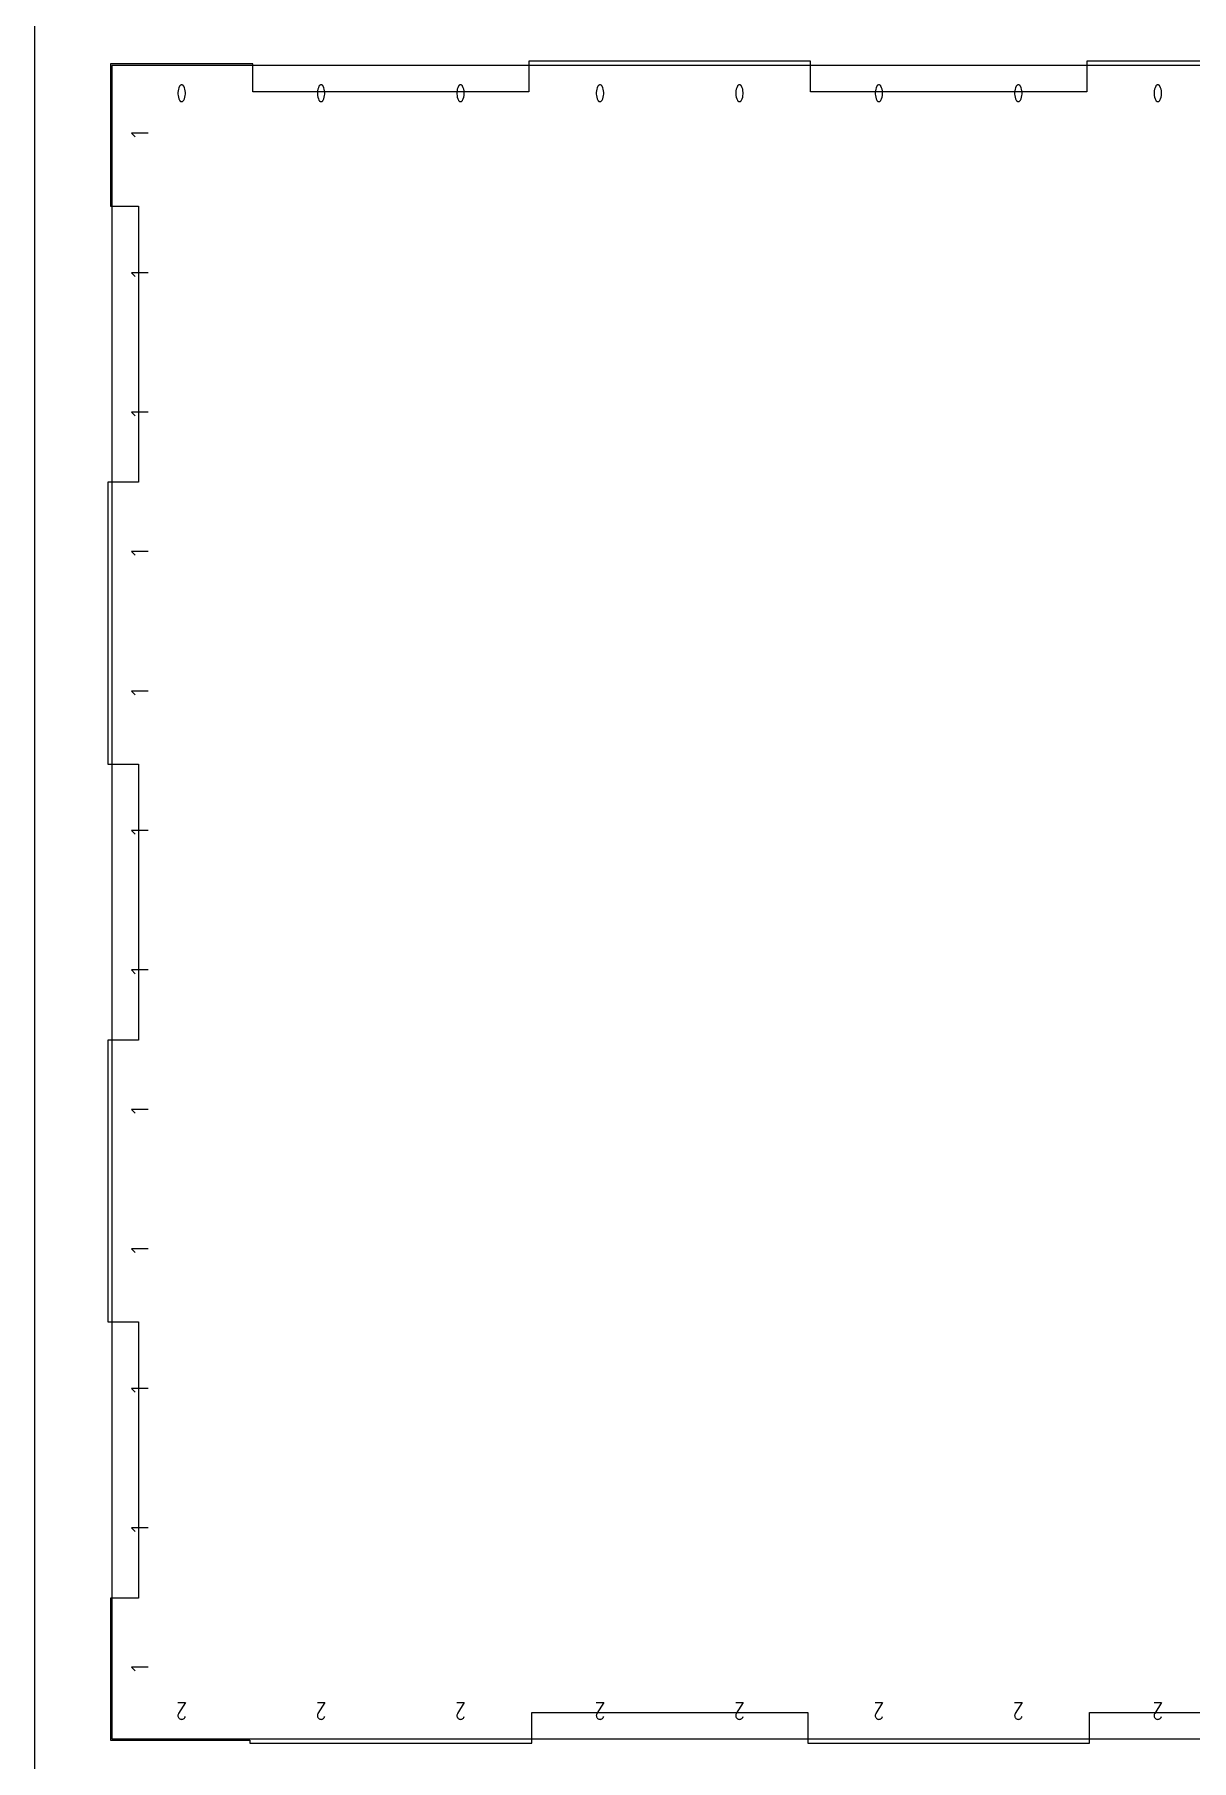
# Model space of a CAD drawing. Extents: x 0 to 24, y 0 to 16.
# Drawn here: x 0 to 4.15, y 6.45 to 12.64 of the extents above; entities that cross this region are included whole.
import ezdxf

# ---------------------------------------------------------------- set-up
doc = ezdxf.new("R2010")
doc.units = 0

msp = doc.modelspace()

# ---------------------------------------------------------------- linework, layer by layer
at = {"layer": 'annotation', "color": 1}
for p, q in [((9.2775, 12.527158), (0.2775, 12.527158)), ((0.2775, 12.527158), (0.2775, 6.527158)), ((0.515957, 12.441433), (0.514807, 12.435755)), ((0.517682, 12.446998), (0.515957, 12.441433)), ((0.519982, 12.452407), (0.517682, 12.446998)), ((0.520757, 12.453695), (0.519982, 12.452407)), ((0.519982, 12.452407), (0.519982, 12.452407)), ((0.521722, 12.454793), (0.520757, 12.453695)), ((0.522846, 12.455689), (0.521722, 12.454793)), ((0.524097, 12.456374), (0.522846, 12.455689)), ((0.525443, 12.456837), (0.524097, 12.456374)), ((0.526851, 12.457067), (0.525443, 12.456837)), ((0.528291, 12.457053), (0.526851, 12.457067)), ((0.529729, 12.456785), (0.528291, 12.457053)), ((0.531135, 12.456253), (0.529729, 12.456785)), ((0.531673, 12.45597), (0.531135, 12.456253)), ((0.531135, 12.456253), (0.531135, 12.456253)), ((0.532189, 12.455645), (0.531673, 12.45597)), ((0.532681, 12.455281), (0.532189, 12.455645)), ((0.533147, 12.45488), (0.532681, 12.455281)), ((0.533583, 12.454444), (0.533147, 12.45488)), ((0.533987, 12.453977), (0.533583, 12.454444)), ((0.534357, 12.453481), (0.533987, 12.453977)), ((0.53469, 12.452958), (0.534357, 12.453481)), ((0.534984, 12.452411), (0.53469, 12.452958)), ((0.537295, 12.446991), (0.534984, 12.452411)), ((0.534984, 12.452411), (0.534984, 12.452411)), ((0.539029, 12.441417), (0.537295, 12.446991)), ((0.540184, 12.435734), (0.539029, 12.441417)), ((1.015957, 12.441433), (1.014807, 12.435755)), ((1.017682, 12.446998), (1.015957, 12.441433)), ((1.019982, 12.452407), (1.017682, 12.446998)), ((1.020757, 12.453695), (1.019982, 12.452407)), ((1.019982, 12.452407), (1.019982, 12.452407)), ((1.021722, 12.454793), (1.020757, 12.453695)), ((1.022846, 12.455689), (1.021722, 12.454793)), ((1.024097, 12.456374), (1.022846, 12.455689)), ((1.025443, 12.456837), (1.024097, 12.456374)), ((1.026851, 12.457067), (1.025443, 12.456837)), ((1.028291, 12.457053), (1.026851, 12.457067)), ((1.029729, 12.456785), (1.028291, 12.457053)), ((1.031135, 12.456253), (1.029729, 12.456785)), ((1.031673, 12.45597), (1.031135, 12.456253)), ((1.031135, 12.456253), (1.031135, 12.456253)), ((1.032189, 12.455645), (1.031673, 12.45597)), ((1.032681, 12.455281), (1.032189, 12.455645)), ((1.033147, 12.45488), (1.032681, 12.455281)), ((1.033583, 12.454444), (1.033147, 12.45488)), ((1.033987, 12.453977), (1.033583, 12.454444)), ((1.034357, 12.453481), (1.033987, 12.453977)), ((1.03469, 12.452958), (1.034357, 12.453481)), ((1.034984, 12.452411), (1.03469, 12.452958)), ((1.037295, 12.446991), (1.034984, 12.452411)), ((1.034984, 12.452411), (1.034984, 12.452411)), ((1.039029, 12.441417), (1.037295, 12.446991)), ((1.040184, 12.435734), (1.039029, 12.441417)), ((1.515957, 12.441433), (1.514807, 12.435755)), ((1.517682, 12.446998), (1.515957, 12.441433)), ((1.519982, 12.452407), (1.517682, 12.446998)), ((1.520757, 12.453695), (1.519982, 12.452407)), ((1.519982, 12.452407), (1.519982, 12.452407)), ((1.521722, 12.454793), (1.520757, 12.453695)), ((1.522846, 12.455689), (1.521722, 12.454793)), ((1.524097, 12.456374), (1.522846, 12.455689)), ((1.525443, 12.456837), (1.524097, 12.456374)), ((1.526851, 12.457067), (1.525443, 12.456837)), ((1.528291, 12.457053), (1.526851, 12.457067)), ((1.529729, 12.456785), (1.528291, 12.457053)), ((1.531135, 12.456253), (1.529729, 12.456785)), ((1.531673, 12.45597), (1.531135, 12.456253)), ((1.531135, 12.456253), (1.531135, 12.456253)), ((1.532189, 12.455645), (1.531673, 12.45597)), ((1.532681, 12.455281), (1.532189, 12.455645)), ((1.533147, 12.45488), (1.532681, 12.455281)), ((1.533583, 12.454444), (1.533147, 12.45488)), ((1.533987, 12.453977), (1.533583, 12.454444)), ((1.534357, 12.453481), (1.533987, 12.453977)), ((1.53469, 12.452958), (1.534357, 12.453481)), ((1.534984, 12.452411), (1.53469, 12.452958)), ((1.537295, 12.446991), (1.534984, 12.452411)), ((1.534984, 12.452411), (1.534984, 12.452411)), ((1.539029, 12.441417), (1.537295, 12.446991)), ((1.540184, 12.435734), (1.539029, 12.441417)), ((2.015957, 12.441433), (2.014807, 12.435755)), ((2.017682, 12.446998), (2.015957, 12.441433)), ((2.019982, 12.452407), (2.017682, 12.446998)), ((2.020757, 12.453695), (2.019982, 12.452407)), ((2.019982, 12.452407), (2.019982, 12.452407)), ((2.021722, 12.454793), (2.020757, 12.453695)), ((2.022846, 12.455689), (2.021722, 12.454793)), ((2.024097, 12.456374), (2.022846, 12.455689)), ((2.025443, 12.456837), (2.024097, 12.456374)), ((2.026851, 12.457067), (2.025443, 12.456837)), ((2.028291, 12.457053), (2.026851, 12.457067)), ((2.029729, 12.456785), (2.028291, 12.457053)), ((2.031135, 12.456253), (2.029729, 12.456785)), ((2.031673, 12.45597), (2.031135, 12.456253)), ((2.031135, 12.456253), (2.031135, 12.456253)), ((2.032189, 12.455645), (2.031673, 12.45597)), ((2.032681, 12.455281), (2.032189, 12.455645)), ((2.033147, 12.45488), (2.032681, 12.455281)), ((2.033583, 12.454444), (2.033147, 12.45488)), ((2.033987, 12.453977), (2.033583, 12.454444)), ((2.034357, 12.453481), (2.033987, 12.453977)), ((2.03469, 12.452958), (2.034357, 12.453481)), ((2.034984, 12.452411), (2.03469, 12.452958)), ((2.037295, 12.446991), (2.034984, 12.452411)), ((2.034984, 12.452411), (2.034984, 12.452411)), ((2.039029, 12.441417), (2.037295, 12.446991)), ((2.040184, 12.435734), (2.039029, 12.441417)), ((2.515957, 12.441433), (2.514807, 12.435755)), ((2.517682, 12.446998), (2.515957, 12.441433)), ((2.519982, 12.452407), (2.517682, 12.446998)), ((2.520757, 12.453695), (2.519982, 12.452407)), ((2.519982, 12.452407), (2.519982, 12.452407)), ((2.521722, 12.454793), (2.520757, 12.453695)), ((2.522846, 12.455689), (2.521722, 12.454793)), ((2.524097, 12.456374), (2.522846, 12.455689)), ((2.525443, 12.456837), (2.524097, 12.456374)), ((2.526851, 12.457067), (2.525443, 12.456837)), ((2.528291, 12.457053), (2.526851, 12.457067)), ((2.529729, 12.456785), (2.528291, 12.457053)), ((2.531135, 12.456253), (2.529729, 12.456785)), ((2.531673, 12.45597), (2.531135, 12.456253)), ((2.531135, 12.456253), (2.531135, 12.456253)), ((2.532189, 12.455645), (2.531673, 12.45597)), ((2.532681, 12.455281), (2.532189, 12.455645)), ((2.533147, 12.45488), (2.532681, 12.455281)), ((2.533583, 12.454444), (2.533147, 12.45488)), ((2.533987, 12.453977), (2.533583, 12.454444)), ((2.534357, 12.453481), (2.533987, 12.453977)), ((2.53469, 12.452958), (2.534357, 12.453481)), ((2.534984, 12.452411), (2.53469, 12.452958)), ((2.537295, 12.446991), (2.534984, 12.452411)), ((2.534984, 12.452411), (2.534984, 12.452411)), ((2.539029, 12.441417), (2.537295, 12.446991)), ((2.540184, 12.435734), (2.539029, 12.441417)), ((3.015957, 12.441433), (3.014807, 12.435755)), ((3.017682, 12.446998), (3.015957, 12.441433)), ((3.019982, 12.452407), (3.017682, 12.446998)), ((3.020757, 12.453695), (3.019982, 12.452407)), ((3.019982, 12.452407), (3.019982, 12.452407)), ((3.021722, 12.454793), (3.020757, 12.453695)), ((3.022846, 12.455689), (3.021722, 12.454793)), ((3.024097, 12.456374), (3.022846, 12.455689)), ((3.025443, 12.456837), (3.024097, 12.456374)), ((3.026851, 12.457067), (3.025443, 12.456837)), ((3.028291, 12.457053), (3.026851, 12.457067)), ((3.029729, 12.456785), (3.028291, 12.457053)), ((3.031135, 12.456253), (3.029729, 12.456785)), ((3.031673, 12.45597), (3.031135, 12.456253)), ((3.031135, 12.456253), (3.031135, 12.456253)), ((3.032189, 12.455645), (3.031673, 12.45597)), ((3.032681, 12.455281), (3.032189, 12.455645)), ((3.033147, 12.45488), (3.032681, 12.455281)), ((3.033583, 12.454444), (3.033147, 12.45488)), ((3.033987, 12.453977), (3.033583, 12.454444)), ((3.034357, 12.453481), (3.033987, 12.453977)), ((3.03469, 12.452958), (3.034357, 12.453481)), ((3.034984, 12.452411), (3.03469, 12.452958)), ((3.037295, 12.446991), (3.034984, 12.452411)), ((3.034984, 12.452411), (3.034984, 12.452411)), ((3.039029, 12.441417), (3.037295, 12.446991)), ((3.040184, 12.435734), (3.039029, 12.441417)), ((3.515957, 12.441433), (3.514807, 12.435755)), ((3.517682, 12.446998), (3.515957, 12.441433)), ((3.519982, 12.452407), (3.517682, 12.446998)), ((3.520757, 12.453695), (3.519982, 12.452407)), ((3.519982, 12.452407), (3.519982, 12.452407)), ((3.521722, 12.454793), (3.520757, 12.453695)), ((3.522846, 12.455689), (3.521722, 12.454793)), ((3.524097, 12.456374), (3.522846, 12.455689)), ((3.525443, 12.456837), (3.524097, 12.456374)), ((3.526851, 12.457067), (3.525443, 12.456837)), ((3.528291, 12.457053), (3.526851, 12.457067)), ((3.529729, 12.456785), (3.528291, 12.457053)), ((3.531135, 12.456253), (3.529729, 12.456785)), ((3.531673, 12.45597), (3.531135, 12.456253)), ((3.531135, 12.456253), (3.531135, 12.456253)), ((3.532189, 12.455645), (3.531673, 12.45597)), ((3.532681, 12.455281), (3.532189, 12.455645)), ((3.533147, 12.45488), (3.532681, 12.455281)), ((3.533583, 12.454444), (3.533147, 12.45488)), ((3.533987, 12.453977), (3.533583, 12.454444)), ((3.534357, 12.453481), (3.533987, 12.453977)), ((3.53469, 12.452958), (3.534357, 12.453481)), ((3.534984, 12.452411), (3.53469, 12.452958)), ((3.537295, 12.446991), (3.534984, 12.452411)), ((3.534984, 12.452411), (3.534984, 12.452411)), ((3.539029, 12.441417), (3.537295, 12.446991)), ((3.540184, 12.435734), (3.539029, 12.441417)), ((4.015957, 12.441433), (4.014807, 12.435755)), ((4.017682, 12.446998), (4.015957, 12.441433)), ((4.019982, 12.452407), (4.017682, 12.446998)), ((4.020757, 12.453695), (4.019982, 12.452407)), ((4.019982, 12.452407), (4.019982, 12.452407)), ((4.021722, 12.454793), (4.020757, 12.453695)), ((4.022846, 12.455689), (4.021722, 12.454793)), ((4.024097, 12.456374), (4.022846, 12.455689)), ((4.025443, 12.456837), (4.024097, 12.456374)), ((4.026851, 12.457067), (4.025443, 12.456837)), ((4.028291, 12.457053), (4.026851, 12.457067)), ((4.029729, 12.456785), (4.028291, 12.457053)), ((4.031135, 12.456253), (4.029729, 12.456785)), ((4.031673, 12.45597), (4.031135, 12.456253)), ((4.031135, 12.456253), (4.031135, 12.456253)), ((4.032189, 12.455645), (4.031673, 12.45597)), ((4.032681, 12.455281), (4.032189, 12.455645)), ((4.033147, 12.45488), (4.032681, 12.455281)), ((4.033583, 12.454444), (4.033147, 12.45488)), ((4.033987, 12.453977), (4.033583, 12.454444)), ((4.034357, 12.453481), (4.033987, 12.453977)), ((4.03469, 12.452958), (4.034357, 12.453481)), ((4.034984, 12.452411), (4.03469, 12.452958)), ((4.037295, 12.446991), (4.034984, 12.452411)), ((4.034984, 12.452411), (4.034984, 12.452411)), ((4.039029, 12.441417), (4.037295, 12.446991)), ((4.040184, 12.435734), (4.039029, 12.441417)), ((0.514807, 12.435755), (0.514232, 12.430009)), ((0.514232, 12.430009), (0.514232, 12.424239)), ((0.514232, 12.424239), (0.514807, 12.41849)), ((0.514807, 12.41849), (0.515957, 12.412806)), ((0.515957, 12.412806), (0.517682, 12.407231)), ((0.517682, 12.407231), (0.519982, 12.40181)), ((0.519982, 12.40181), (0.519982, 12.40181)), ((0.519982, 12.40181), (0.520275, 12.401264)), ((0.520275, 12.401264), (0.520606, 12.400744)), ((0.520606, 12.400744), (0.520973, 12.400251)), ((0.520973, 12.400251), (0.521376, 12.399786)), ((0.521376, 12.399786), (0.521812, 12.399352)), ((0.521812, 12.399352), (0.52228, 12.39895)), ((0.52228, 12.39895), (0.522779, 12.398581)), ((0.522779, 12.398581), (0.523308, 12.398247)), ((0.523308, 12.398247), (0.523865, 12.397949)), ((0.523865, 12.397949), (0.523865, 12.397949)), ((0.523865, 12.397949), (0.52526, 12.397428)), ((0.52526, 12.397428), (0.52669, 12.397169)), ((0.52669, 12.397169), (0.528124, 12.397162)), ((0.528124, 12.397162), (0.529528, 12.397396)), ((0.529528, 12.397396), (0.530871, 12.39786)), ((0.530871, 12.39786), (0.532121, 12.398545)), ((0.532121, 12.398545), (0.533244, 12.399439)), ((0.533244, 12.399439), (0.53421, 12.400532)), ((0.53421, 12.400532), (0.534984, 12.401814)), ((0.534984, 12.401814), (0.537295, 12.407224)), ((0.534984, 12.401814), (0.534984, 12.401814)), ((0.537295, 12.407224), (0.539029, 12.41279)), ((0.539029, 12.41279), (0.540184, 12.418468)), ((0.540762, 12.429985), (0.540184, 12.435734)), ((0.540184, 12.418468), (0.540762, 12.424215)), ((0.540762, 12.424215), (0.540762, 12.429985)), ((1.014807, 12.435755), (1.014232, 12.430009)), ((1.014232, 12.430009), (1.014232, 12.424239)), ((1.014232, 12.424239), (1.014807, 12.41849)), ((1.014807, 12.41849), (1.015957, 12.412806)), ((1.015957, 12.412806), (1.017682, 12.407231)), ((1.017682, 12.407231), (1.019982, 12.40181)), ((1.019982, 12.40181), (1.019982, 12.40181)), ((1.019982, 12.40181), (1.020275, 12.401264)), ((1.020275, 12.401264), (1.020606, 12.400744)), ((1.020606, 12.400744), (1.020973, 12.400251)), ((1.020973, 12.400251), (1.021376, 12.399786)), ((1.021376, 12.399786), (1.021812, 12.399352)), ((1.021812, 12.399352), (1.02228, 12.39895)), ((1.02228, 12.39895), (1.022779, 12.398581)), ((1.022779, 12.398581), (1.023308, 12.398247)), ((1.023308, 12.398247), (1.023865, 12.397949)), ((1.023865, 12.397949), (1.023865, 12.397949)), ((1.023865, 12.397949), (1.02526, 12.397428)), ((1.02526, 12.397428), (1.02669, 12.397169)), ((1.02669, 12.397169), (1.028124, 12.397162)), ((1.028124, 12.397162), (1.029528, 12.397396)), ((1.029528, 12.397396), (1.030871, 12.39786)), ((1.030871, 12.39786), (1.032121, 12.398545)), ((1.032121, 12.398545), (1.033244, 12.399439)), ((1.033244, 12.399439), (1.03421, 12.400532)), ((1.03421, 12.400532), (1.034984, 12.401814)), ((1.034984, 12.401814), (1.037295, 12.407224)), ((1.034984, 12.401814), (1.034984, 12.401814)), ((1.037295, 12.407224), (1.039029, 12.41279)), ((1.039029, 12.41279), (1.040184, 12.418468)), ((1.040762, 12.429985), (1.040184, 12.435734)), ((1.040184, 12.418468), (1.040762, 12.424215)), ((1.040762, 12.424215), (1.040762, 12.429985)), ((1.514807, 12.435755), (1.514232, 12.430009)), ((1.514232, 12.430009), (1.514232, 12.424239)), ((1.514232, 12.424239), (1.514807, 12.41849)), ((1.514807, 12.41849), (1.515957, 12.412806)), ((1.515957, 12.412806), (1.517682, 12.407231)), ((1.517682, 12.407231), (1.519982, 12.40181)), ((1.519982, 12.40181), (1.519982, 12.40181)), ((1.519982, 12.40181), (1.520275, 12.401264)), ((1.520275, 12.401264), (1.520606, 12.400744)), ((1.520606, 12.400744), (1.520973, 12.400251)), ((1.520973, 12.400251), (1.521376, 12.399786)), ((1.521376, 12.399786), (1.521812, 12.399352)), ((1.521812, 12.399352), (1.52228, 12.39895)), ((1.52228, 12.39895), (1.522779, 12.398581)), ((1.522779, 12.398581), (1.523308, 12.398247)), ((1.523308, 12.398247), (1.523865, 12.397949)), ((1.523865, 12.397949), (1.523865, 12.397949)), ((1.523865, 12.397949), (1.52526, 12.397428)), ((1.52526, 12.397428), (1.52669, 12.397169)), ((1.52669, 12.397169), (1.528124, 12.397162)), ((1.528124, 12.397162), (1.529528, 12.397396)), ((1.529528, 12.397396), (1.530871, 12.39786)), ((1.530871, 12.39786), (1.532121, 12.398545)), ((1.532121, 12.398545), (1.533244, 12.399439)), ((1.533244, 12.399439), (1.53421, 12.400532)), ((1.53421, 12.400532), (1.534984, 12.401814)), ((1.534984, 12.401814), (1.537295, 12.407224)), ((1.534984, 12.401814), (1.534984, 12.401814)), ((1.537295, 12.407224), (1.539029, 12.41279)), ((1.539029, 12.41279), (1.540184, 12.418468)), ((1.540762, 12.429985), (1.540184, 12.435734)), ((1.540184, 12.418468), (1.540762, 12.424215)), ((1.540762, 12.424215), (1.540762, 12.429985)), ((2.014807, 12.435755), (2.014232, 12.430009)), ((2.014232, 12.430009), (2.014232, 12.424239)), ((2.014232, 12.424239), (2.014807, 12.41849)), ((2.014807, 12.41849), (2.015957, 12.412806)), ((2.015957, 12.412806), (2.017682, 12.407231)), ((2.017682, 12.407231), (2.019982, 12.40181)), ((2.019982, 12.40181), (2.019982, 12.40181)), ((2.019982, 12.40181), (2.020275, 12.401264)), ((2.020275, 12.401264), (2.020606, 12.400744)), ((2.020606, 12.400744), (2.020973, 12.400251)), ((2.020973, 12.400251), (2.021376, 12.399786)), ((2.021376, 12.399786), (2.021812, 12.399352)), ((2.021812, 12.399352), (2.02228, 12.39895)), ((2.02228, 12.39895), (2.022779, 12.398581)), ((2.022779, 12.398581), (2.023308, 12.398247)), ((2.023308, 12.398247), (2.023865, 12.397949)), ((2.023865, 12.397949), (2.023865, 12.397949)), ((2.023865, 12.397949), (2.02526, 12.397428)), ((2.02526, 12.397428), (2.02669, 12.397169)), ((2.02669, 12.397169), (2.028124, 12.397162)), ((2.028124, 12.397162), (2.029528, 12.397396)), ((2.029528, 12.397396), (2.030871, 12.39786)), ((2.030871, 12.39786), (2.032121, 12.398545)), ((2.032121, 12.398545), (2.033244, 12.399439)), ((2.033244, 12.399439), (2.03421, 12.400532)), ((2.03421, 12.400532), (2.034984, 12.401814)), ((2.034984, 12.401814), (2.037295, 12.407224)), ((2.034984, 12.401814), (2.034984, 12.401814)), ((2.037295, 12.407224), (2.039029, 12.41279)), ((2.039029, 12.41279), (2.040184, 12.418468)), ((2.040762, 12.429985), (2.040184, 12.435734)), ((2.040184, 12.418468), (2.040762, 12.424215)), ((2.040762, 12.424215), (2.040762, 12.429985)), ((2.514807, 12.435755), (2.514232, 12.430009)), ((2.514232, 12.430009), (2.514232, 12.424239)), ((2.514232, 12.424239), (2.514807, 12.41849)), ((2.514807, 12.41849), (2.515957, 12.412806)), ((2.515957, 12.412806), (2.517682, 12.407231)), ((2.517682, 12.407231), (2.519982, 12.40181)), ((2.519982, 12.40181), (2.519982, 12.40181)), ((2.519982, 12.40181), (2.520275, 12.401264)), ((2.520275, 12.401264), (2.520606, 12.400744)), ((2.520606, 12.400744), (2.520973, 12.400251)), ((2.520973, 12.400251), (2.521376, 12.399786)), ((2.521376, 12.399786), (2.521812, 12.399352)), ((2.521812, 12.399352), (2.52228, 12.39895)), ((2.52228, 12.39895), (2.522779, 12.398581)), ((2.522779, 12.398581), (2.523308, 12.398247)), ((2.523308, 12.398247), (2.523865, 12.397949)), ((2.523865, 12.397949), (2.523865, 12.397949)), ((2.523865, 12.397949), (2.52526, 12.397428)), ((2.52526, 12.397428), (2.52669, 12.397169)), ((2.52669, 12.397169), (2.528124, 12.397162)), ((2.528124, 12.397162), (2.529528, 12.397396)), ((2.529528, 12.397396), (2.530871, 12.39786)), ((2.530871, 12.39786), (2.532121, 12.398545)), ((2.532121, 12.398545), (2.533244, 12.399439)), ((2.533244, 12.399439), (2.53421, 12.400532)), ((2.53421, 12.400532), (2.534984, 12.401814)), ((2.534984, 12.401814), (2.537295, 12.407224)), ((2.534984, 12.401814), (2.534984, 12.401814)), ((2.537295, 12.407224), (2.539029, 12.41279)), ((2.539029, 12.41279), (2.540184, 12.418468)), ((2.540762, 12.429985), (2.540184, 12.435734)), ((2.540184, 12.418468), (2.540762, 12.424215)), ((2.540762, 12.424215), (2.540762, 12.429985)), ((3.014807, 12.435755), (3.014232, 12.430009)), ((3.014232, 12.430009), (3.014232, 12.424239)), ((3.014232, 12.424239), (3.014807, 12.41849)), ((3.014807, 12.41849), (3.015957, 12.412806)), ((3.015957, 12.412806), (3.017682, 12.407231)), ((3.017682, 12.407231), (3.019982, 12.40181)), ((3.019982, 12.40181), (3.019982, 12.40181)), ((3.019982, 12.40181), (3.020275, 12.401264)), ((3.020275, 12.401264), (3.020606, 12.400744)), ((3.020606, 12.400744), (3.020973, 12.400251)), ((3.020973, 12.400251), (3.021376, 12.399786)), ((3.021376, 12.399786), (3.021812, 12.399352)), ((3.021812, 12.399352), (3.02228, 12.39895)), ((3.02228, 12.39895), (3.022779, 12.398581)), ((3.022779, 12.398581), (3.023308, 12.398247)), ((3.023308, 12.398247), (3.023865, 12.397949)), ((3.023865, 12.397949), (3.023865, 12.397949)), ((3.023865, 12.397949), (3.02526, 12.397428)), ((3.02526, 12.397428), (3.02669, 12.397169)), ((3.02669, 12.397169), (3.028124, 12.397162)), ((3.028124, 12.397162), (3.029528, 12.397396)), ((3.029528, 12.397396), (3.030871, 12.39786)), ((3.030871, 12.39786), (3.032121, 12.398545)), ((3.032121, 12.398545), (3.033244, 12.399439)), ((3.033244, 12.399439), (3.03421, 12.400532)), ((3.03421, 12.400532), (3.034984, 12.401814)), ((3.034984, 12.401814), (3.037295, 12.407224)), ((3.034984, 12.401814), (3.034984, 12.401814)), ((3.037295, 12.407224), (3.039029, 12.41279)), ((3.039029, 12.41279), (3.040184, 12.418468)), ((3.040762, 12.429985), (3.040184, 12.435734)), ((3.040184, 12.418468), (3.040762, 12.424215)), ((3.040762, 12.424215), (3.040762, 12.429985)), ((3.514807, 12.435755), (3.514232, 12.430009)), ((3.514232, 12.430009), (3.514232, 12.424239)), ((3.514232, 12.424239), (3.514807, 12.41849)), ((3.514807, 12.41849), (3.515957, 12.412806)), ((3.515957, 12.412806), (3.517682, 12.407231)), ((3.517682, 12.407231), (3.519982, 12.40181)), ((3.519982, 12.40181), (3.519982, 12.40181)), ((3.519982, 12.40181), (3.520275, 12.401264)), ((3.520275, 12.401264), (3.520606, 12.400744)), ((3.520606, 12.400744), (3.520973, 12.400251)), ((3.520973, 12.400251), (3.521376, 12.399786)), ((3.521376, 12.399786), (3.521812, 12.399352)), ((3.521812, 12.399352), (3.52228, 12.39895)), ((3.52228, 12.39895), (3.522779, 12.398581)), ((3.522779, 12.398581), (3.523308, 12.398247)), ((3.523308, 12.398247), (3.523865, 12.397949)), ((3.523865, 12.397949), (3.523865, 12.397949)), ((3.523865, 12.397949), (3.52526, 12.397428)), ((3.52526, 12.397428), (3.52669, 12.397169)), ((3.52669, 12.397169), (3.528124, 12.397162)), ((3.528124, 12.397162), (3.529528, 12.397396)), ((3.529528, 12.397396), (3.530871, 12.39786)), ((3.530871, 12.39786), (3.532121, 12.398545)), ((3.532121, 12.398545), (3.533244, 12.399439)), ((3.533244, 12.399439), (3.53421, 12.400532)), ((3.53421, 12.400532), (3.534984, 12.401814)), ((3.534984, 12.401814), (3.537295, 12.407224)), ((3.534984, 12.401814), (3.534984, 12.401814)), ((3.537295, 12.407224), (3.539029, 12.41279)), ((3.539029, 12.41279), (3.540184, 12.418468)), ((3.540762, 12.429985), (3.540184, 12.435734)), ((3.540184, 12.418468), (3.540762, 12.424215)), ((3.540762, 12.424215), (3.540762, 12.429985)), ((4.014807, 12.435755), (4.014232, 12.430009)), ((4.014232, 12.430009), (4.014232, 12.424239)), ((4.014232, 12.424239), (4.014807, 12.41849)), ((4.014807, 12.41849), (4.015957, 12.412806)), ((4.015957, 12.412806), (4.017682, 12.407231)), ((4.017682, 12.407231), (4.019982, 12.40181)), ((4.019982, 12.40181), (4.019982, 12.40181)), ((4.019982, 12.40181), (4.020275, 12.401264)), ((4.020275, 12.401264), (4.020606, 12.400744)), ((4.020606, 12.400744), (4.020973, 12.400251)), ((4.020973, 12.400251), (4.021376, 12.399786)), ((4.021376, 12.399786), (4.021812, 12.399352)), ((4.021812, 12.399352), (4.02228, 12.39895)), ((4.02228, 12.39895), (4.022779, 12.398581)), ((4.022779, 12.398581), (4.023308, 12.398247)), ((4.023308, 12.398247), (4.023865, 12.397949)), ((4.023865, 12.397949), (4.023865, 12.397949)), ((4.023865, 12.397949), (4.02526, 12.397428)), ((4.02526, 12.397428), (4.02669, 12.397169)), ((4.02669, 12.397169), (4.028124, 12.397162)), ((4.028124, 12.397162), (4.029528, 12.397396)), ((4.029528, 12.397396), (4.030871, 12.39786)), ((4.030871, 12.39786), (4.032121, 12.398545)), ((4.032121, 12.398545), (4.033244, 12.399439)), ((4.033244, 12.399439), (4.03421, 12.400532)), ((4.03421, 12.400532), (4.034984, 12.401814)), ((4.034984, 12.401814), (4.037295, 12.407224)), ((4.034984, 12.401814), (4.034984, 12.401814)), ((4.037295, 12.407224), (4.039029, 12.41279)), ((4.039029, 12.41279), (4.040184, 12.418468)), ((4.040762, 12.429985), (4.040184, 12.435734)), ((4.040184, 12.418468), (4.040762, 12.424215)), ((4.040762, 12.424215), (4.040762, 12.429985)), ((0.4075, 12.283822), (0.3475, 12.283822)), ((0.3475, 12.283822), (0.360843, 12.270483)), ((0.4075, 11.783822), (0.3475, 11.783822)), ((0.3475, 11.783822), (0.360843, 11.770483)), ((0.4075, 11.283822), (0.3475, 11.283822)), ((0.3475, 11.283822), (0.360843, 11.270483)), ((0.4075, 10.783822), (0.3475, 10.783822)), ((0.3475, 10.783822), (0.360843, 10.770483)), ((0.4075, 10.283822), (0.3475, 10.283822)), ((0.3475, 10.283822), (0.360843, 10.270483)), ((0.4075, 9.783822), (0.3475, 9.783822)), ((0.3475, 9.783822), (0.360843, 9.770483)), ((0.4075, 9.283822), (0.3475, 9.283822)), ((0.3475, 9.283822), (0.360843, 9.270483)), ((0.4075, 8.783822), (0.3475, 8.783822)), ((0.3475, 8.783822), (0.360843, 8.770483)), ((0.4075, 8.283822), (0.3475, 8.283822)), ((0.3475, 8.283822), (0.360843, 8.270483)), ((0.4075, 7.783822), (0.3475, 7.783822)), ((0.3475, 7.783822), (0.360843, 7.770483)), ((0.4075, 7.283822), (0.3475, 7.283822)), ((0.3475, 7.283822), (0.360843, 7.270483)), ((0.4075, 6.783822), (0.3475, 6.783822)), ((0.3475, 6.783822), (0.360843, 6.770483)), ((0.514184, 6.657159), (0.540831, 6.657159)), ((0.540831, 6.657159), (0.516208, 6.617519)), ((1.014184, 6.657159), (1.040831, 6.657159)), ((1.040831, 6.657159), (1.016208, 6.617519)), ((1.514184, 6.657159), (1.540831, 6.657159)), ((1.540831, 6.657159), (1.516208, 6.617519)), ((2.014184, 6.657159), (2.040831, 6.657159)), ((2.040831, 6.657159), (2.016208, 6.617519)), ((2.514184, 6.657159), (2.540831, 6.657159)), ((2.540831, 6.657159), (2.516208, 6.617519)), ((3.014184, 6.657159), (3.040831, 6.657159)), ((3.040831, 6.657159), (3.016208, 6.617519)), ((3.514184, 6.657159), (3.540831, 6.657159)), ((3.540831, 6.657159), (3.516208, 6.617519)), ((4.014184, 6.657159), (4.040831, 6.657159)), ((4.040831, 6.657159), (4.016208, 6.617519)), ((0.514361, 6.612708), (0.514175, 6.610417)), ((0.514175, 6.610417), (0.514383, 6.608147)), ((0.514955, 6.614971), (0.514361, 6.612708)), ((0.514383, 6.608147), (0.51497, 6.605952)), ((0.515971, 6.617154), (0.514955, 6.614971)), ((0.51497, 6.605952), (0.515921, 6.603881)), ((0.515921, 6.603881), (0.517223, 6.601986)), ((0.515996, 6.617201), (0.515971, 6.617154)), ((0.515971, 6.617154), (0.515971, 6.617154)), ((0.516021, 6.617246), (0.515996, 6.617201)), ((0.516046, 6.617289), (0.516021, 6.617246)), ((0.516071, 6.61733), (0.516046, 6.617289)), ((0.516097, 6.61737), (0.516071, 6.61733)), ((0.516124, 6.617408), (0.516097, 6.61737)), ((0.516151, 6.617446), (0.516124, 6.617408)), ((0.516179, 6.617482), (0.516151, 6.617446)), ((0.516208, 6.617519), (0.516179, 6.617482)), ((0.516208, 6.617519), (0.516208, 6.617519)), ((0.517223, 6.601986), (0.51886, 6.600317)), ((0.51886, 6.600317), (0.520818, 6.598927)), ((0.520818, 6.598927), (0.520818, 6.598927)), ((0.520818, 6.598927), (0.523007, 6.597925)), ((0.523007, 6.597925), (0.525273, 6.59734)), ((0.525273, 6.59734), (0.527566, 6.59716)), ((0.527566, 6.59716), (0.529835, 6.59737)), ((0.529835, 6.59737), (0.532029, 6.597959)), ((0.532029, 6.597959), (0.534097, 6.598912)), ((0.534097, 6.598912), (0.53599, 6.600218)), ((0.53599, 6.600218), (0.537656, 6.601861)), ((0.537656, 6.601861), (0.539044, 6.60383)), ((0.539044, 6.60383), (0.540794, 6.607186)), ((1.014361, 6.612708), (1.014175, 6.610417)), ((1.014175, 6.610417), (1.014383, 6.608147)), ((1.014955, 6.614971), (1.014361, 6.612708)), ((1.014383, 6.608147), (1.01497, 6.605952)), ((1.015971, 6.617154), (1.014955, 6.614971)), ((1.01497, 6.605952), (1.015921, 6.603881)), ((1.015921, 6.603881), (1.017223, 6.601986)), ((1.015996, 6.617201), (1.015971, 6.617154)), ((1.015971, 6.617154), (1.015971, 6.617154)), ((1.016021, 6.617246), (1.015996, 6.617201)), ((1.016046, 6.617289), (1.016021, 6.617246)), ((1.016071, 6.61733), (1.016046, 6.617289)), ((1.016097, 6.61737), (1.016071, 6.61733)), ((1.016124, 6.617408), (1.016097, 6.61737)), ((1.016151, 6.617446), (1.016124, 6.617408)), ((1.016179, 6.617482), (1.016151, 6.617446)), ((1.016208, 6.617519), (1.016179, 6.617482)), ((1.016208, 6.617519), (1.016208, 6.617519)), ((1.017223, 6.601986), (1.01886, 6.600317)), ((1.01886, 6.600317), (1.020818, 6.598927)), ((1.020818, 6.598927), (1.020818, 6.598927)), ((1.020818, 6.598927), (1.023007, 6.597925)), ((1.023007, 6.597925), (1.025273, 6.59734)), ((1.025273, 6.59734), (1.027566, 6.59716)), ((1.027566, 6.59716), (1.029835, 6.59737)), ((1.029835, 6.59737), (1.032029, 6.597959)), ((1.032029, 6.597959), (1.034097, 6.598912)), ((1.034097, 6.598912), (1.03599, 6.600218)), ((1.03599, 6.600218), (1.037656, 6.601861)), ((1.037656, 6.601861), (1.039044, 6.60383)), ((1.039044, 6.60383), (1.040794, 6.607186)), ((1.514361, 6.612708), (1.514175, 6.610417)), ((1.514175, 6.610417), (1.514383, 6.608147)), ((1.514955, 6.614971), (1.514361, 6.612708)), ((1.514383, 6.608147), (1.51497, 6.605952)), ((1.515971, 6.617154), (1.514955, 6.614971)), ((1.51497, 6.605952), (1.515921, 6.603881)), ((1.515921, 6.603881), (1.517223, 6.601986)), ((1.515996, 6.617201), (1.515971, 6.617154)), ((1.515971, 6.617154), (1.515971, 6.617154)), ((1.516021, 6.617246), (1.515996, 6.617201)), ((1.516046, 6.617289), (1.516021, 6.617246)), ((1.516071, 6.61733), (1.516046, 6.617289)), ((1.516097, 6.61737), (1.516071, 6.61733)), ((1.516124, 6.617408), (1.516097, 6.61737)), ((1.516151, 6.617446), (1.516124, 6.617408)), ((1.516179, 6.617482), (1.516151, 6.617446)), ((1.516208, 6.617519), (1.516179, 6.617482)), ((1.516208, 6.617519), (1.516208, 6.617519)), ((1.517223, 6.601986), (1.51886, 6.600317)), ((1.51886, 6.600317), (1.520818, 6.598927)), ((1.520818, 6.598927), (1.520818, 6.598927)), ((1.520818, 6.598927), (1.523007, 6.597925)), ((1.523007, 6.597925), (1.525273, 6.59734)), ((1.525273, 6.59734), (1.527566, 6.59716)), ((1.527566, 6.59716), (1.529835, 6.59737)), ((1.529835, 6.59737), (1.532029, 6.597959)), ((1.532029, 6.597959), (1.534097, 6.598912)), ((1.534097, 6.598912), (1.53599, 6.600218)), ((1.53599, 6.600218), (1.537656, 6.601861)), ((1.537656, 6.601861), (1.539044, 6.60383)), ((1.539044, 6.60383), (1.540794, 6.607186)), ((2.014361, 6.612708), (2.014175, 6.610417)), ((2.014175, 6.610417), (2.014383, 6.608147)), ((2.014955, 6.614971), (2.014361, 6.612708)), ((2.014383, 6.608147), (2.01497, 6.605952)), ((2.015971, 6.617154), (2.014955, 6.614971)), ((2.01497, 6.605952), (2.015921, 6.603881)), ((2.015921, 6.603881), (2.017223, 6.601986)), ((2.015996, 6.617201), (2.015971, 6.617154)), ((2.015971, 6.617154), (2.015971, 6.617154)), ((2.016021, 6.617246), (2.015996, 6.617201)), ((2.016046, 6.617289), (2.016021, 6.617246)), ((2.016071, 6.61733), (2.016046, 6.617289)), ((2.016097, 6.61737), (2.016071, 6.61733)), ((2.016124, 6.617408), (2.016097, 6.61737)), ((2.016151, 6.617446), (2.016124, 6.617408)), ((2.016179, 6.617482), (2.016151, 6.617446)), ((2.016208, 6.617519), (2.016179, 6.617482)), ((2.016208, 6.617519), (2.016208, 6.617519)), ((2.017223, 6.601986), (2.01886, 6.600317)), ((2.01886, 6.600317), (2.020818, 6.598927)), ((2.020818, 6.598927), (2.020818, 6.598927)), ((2.020818, 6.598927), (2.023007, 6.597925)), ((2.023007, 6.597925), (2.025273, 6.59734)), ((2.025273, 6.59734), (2.027566, 6.59716)), ((2.027566, 6.59716), (2.029835, 6.59737)), ((2.029835, 6.59737), (2.032029, 6.597959)), ((2.032029, 6.597959), (2.034097, 6.598912)), ((2.034097, 6.598912), (2.03599, 6.600218)), ((2.03599, 6.600218), (2.037656, 6.601861)), ((2.037656, 6.601861), (2.039044, 6.60383)), ((2.039044, 6.60383), (2.040794, 6.607186)), ((2.514361, 6.612708), (2.514175, 6.610417)), ((2.514175, 6.610417), (2.514383, 6.608147)), ((2.514955, 6.614971), (2.514361, 6.612708)), ((2.514383, 6.608147), (2.51497, 6.605952)), ((2.515971, 6.617154), (2.514955, 6.614971)), ((2.51497, 6.605952), (2.515921, 6.603881)), ((2.515921, 6.603881), (2.517223, 6.601986)), ((2.515996, 6.617201), (2.515971, 6.617154)), ((2.515971, 6.617154), (2.515971, 6.617154)), ((2.516021, 6.617246), (2.515996, 6.617201)), ((2.516046, 6.617289), (2.516021, 6.617246)), ((2.516071, 6.61733), (2.516046, 6.617289)), ((2.516097, 6.61737), (2.516071, 6.61733)), ((2.516124, 6.617408), (2.516097, 6.61737)), ((2.516151, 6.617446), (2.516124, 6.617408)), ((2.516179, 6.617482), (2.516151, 6.617446)), ((2.516208, 6.617519), (2.516179, 6.617482)), ((2.516208, 6.617519), (2.516208, 6.617519)), ((2.517223, 6.601986), (2.51886, 6.600317)), ((2.51886, 6.600317), (2.520818, 6.598927)), ((2.520818, 6.598927), (2.520818, 6.598927)), ((2.520818, 6.598927), (2.523007, 6.597925)), ((2.523007, 6.597925), (2.525273, 6.59734)), ((2.525273, 6.59734), (2.527566, 6.59716)), ((2.527566, 6.59716), (2.529835, 6.59737)), ((2.529835, 6.59737), (2.532029, 6.597959)), ((2.532029, 6.597959), (2.534097, 6.598912)), ((2.534097, 6.598912), (2.53599, 6.600218)), ((2.53599, 6.600218), (2.537656, 6.601861)), ((2.537656, 6.601861), (2.539044, 6.60383)), ((2.539044, 6.60383), (2.540794, 6.607186)), ((3.014361, 6.612708), (3.014175, 6.610417)), ((3.014175, 6.610417), (3.014383, 6.608147)), ((3.014955, 6.614971), (3.014361, 6.612708)), ((3.014383, 6.608147), (3.01497, 6.605952)), ((3.015971, 6.617154), (3.014955, 6.614971)), ((3.01497, 6.605952), (3.015921, 6.603881)), ((3.015921, 6.603881), (3.017223, 6.601986)), ((3.015996, 6.617201), (3.015971, 6.617154)), ((3.015971, 6.617154), (3.015971, 6.617154)), ((3.016021, 6.617246), (3.015996, 6.617201)), ((3.016046, 6.617289), (3.016021, 6.617246)), ((3.016071, 6.61733), (3.016046, 6.617289)), ((3.016097, 6.61737), (3.016071, 6.61733)), ((3.016124, 6.617408), (3.016097, 6.61737)), ((3.016151, 6.617446), (3.016124, 6.617408)), ((3.016179, 6.617482), (3.016151, 6.617446)), ((3.016208, 6.617519), (3.016179, 6.617482)), ((3.016208, 6.617519), (3.016208, 6.617519)), ((3.017223, 6.601986), (3.01886, 6.600317)), ((3.01886, 6.600317), (3.020818, 6.598927)), ((3.020818, 6.598927), (3.020818, 6.598927)), ((3.020818, 6.598927), (3.023007, 6.597925)), ((3.023007, 6.597925), (3.025273, 6.59734)), ((3.025273, 6.59734), (3.027566, 6.59716)), ((3.027566, 6.59716), (3.029835, 6.59737)), ((3.029835, 6.59737), (3.032029, 6.597959)), ((3.032029, 6.597959), (3.034097, 6.598912)), ((3.034097, 6.598912), (3.03599, 6.600218)), ((3.03599, 6.600218), (3.037656, 6.601861)), ((3.037656, 6.601861), (3.039044, 6.60383)), ((3.039044, 6.60383), (3.040794, 6.607186)), ((3.514361, 6.612708), (3.514175, 6.610417)), ((3.514175, 6.610417), (3.514383, 6.608147)), ((3.514955, 6.614971), (3.514361, 6.612708)), ((3.514383, 6.608147), (3.51497, 6.605952)), ((3.515971, 6.617154), (3.514955, 6.614971)), ((3.51497, 6.605952), (3.515921, 6.603881)), ((3.515921, 6.603881), (3.517223, 6.601986)), ((3.515996, 6.617201), (3.515971, 6.617154)), ((3.515971, 6.617154), (3.515971, 6.617154)), ((3.516021, 6.617246), (3.515996, 6.617201)), ((3.516046, 6.617289), (3.516021, 6.617246)), ((3.516071, 6.61733), (3.516046, 6.617289)), ((3.516097, 6.61737), (3.516071, 6.61733)), ((3.516124, 6.617408), (3.516097, 6.61737)), ((3.516151, 6.617446), (3.516124, 6.617408)), ((3.516179, 6.617482), (3.516151, 6.617446)), ((3.516208, 6.617519), (3.516179, 6.617482)), ((3.516208, 6.617519), (3.516208, 6.617519)), ((3.517223, 6.601986), (3.51886, 6.600317)), ((3.51886, 6.600317), (3.520818, 6.598927)), ((3.520818, 6.598927), (3.520818, 6.598927)), ((3.520818, 6.598927), (3.523007, 6.597925)), ((3.523007, 6.597925), (3.525273, 6.59734)), ((3.525273, 6.59734), (3.527566, 6.59716)), ((3.527566, 6.59716), (3.529835, 6.59737)), ((3.529835, 6.59737), (3.532029, 6.597959)), ((3.532029, 6.597959), (3.534097, 6.598912)), ((3.534097, 6.598912), (3.53599, 6.600218)), ((3.53599, 6.600218), (3.537656, 6.601861)), ((3.537656, 6.601861), (3.539044, 6.60383)), ((3.539044, 6.60383), (3.540794, 6.607186)), ((4.014361, 6.612708), (4.014175, 6.610417)), ((4.014175, 6.610417), (4.014383, 6.608147)), ((4.014955, 6.614971), (4.014361, 6.612708)), ((4.014383, 6.608147), (4.01497, 6.605952)), ((4.015971, 6.617154), (4.014955, 6.614971)), ((4.01497, 6.605952), (4.015921, 6.603881)), ((4.015921, 6.603881), (4.017223, 6.601986)), ((4.015996, 6.617201), (4.015971, 6.617154)), ((4.015971, 6.617154), (4.015971, 6.617154)), ((4.016021, 6.617246), (4.015996, 6.617201)), ((4.016046, 6.617289), (4.016021, 6.617246)), ((4.016071, 6.61733), (4.016046, 6.617289)), ((4.016097, 6.61737), (4.016071, 6.61733)), ((4.016124, 6.617408), (4.016097, 6.61737)), ((4.016151, 6.617446), (4.016124, 6.617408)), ((4.016179, 6.617482), (4.016151, 6.617446)), ((4.016208, 6.617519), (4.016179, 6.617482)), ((4.016208, 6.617519), (4.016208, 6.617519)), ((4.017223, 6.601986), (4.01886, 6.600317)), ((4.01886, 6.600317), (4.020818, 6.598927)), ((4.020818, 6.598927), (4.020818, 6.598927)), ((4.020818, 6.598927), (4.023007, 6.597925)), ((4.023007, 6.597925), (4.025273, 6.59734)), ((4.025273, 6.59734), (4.027566, 6.59716)), ((4.027566, 6.59716), (4.029835, 6.59737)), ((4.029835, 6.59737), (4.032029, 6.597959)), ((4.032029, 6.597959), (4.034097, 6.598912)), ((4.034097, 6.598912), (4.03599, 6.600218)), ((4.03599, 6.600218), (4.037656, 6.601861)), ((4.037656, 6.601861), (4.039044, 6.60383)), ((4.039044, 6.60383), (4.040794, 6.607186)), ((0.2775, 6.527158), (9.2775, 6.527158))]:
    msp.add_line(p, q, dxfattribs=at)
at = {"layer": 'boundary', "color": 5}
for p, q in [((0.7825, 12.532158), (0.2725, 12.532158)), ((0.2725, 12.532158), (0.2725, 12.022158)), ((0.7825, 12.432158), (0.7825, 12.532158)), ((2.7825, 12.542158), (1.7725, 12.542158)), ((1.7725, 12.542158), (1.7725, 12.432158)), ((2.7825, 12.432158), (2.7825, 12.542158)), ((4.7825, 12.542158), (3.7725, 12.542158)), ((3.7725, 12.542158), (3.7725, 12.432158)), ((1.7725, 12.432158), (0.7825, 12.432158)), ((3.7725, 12.432158), (2.7825, 12.432158)), ((0.2725, 12.022158), (0.3725, 12.022158)), ((0.3725, 12.022158), (0.3725, 11.032158)), ((0.3725, 11.032158), (0.2625, 11.032158)), ((0.2625, 11.032158), (0.2625, 10.022158)), ((0.2625, 10.022158), (0.3725, 10.022158)), ((0.3725, 10.022158), (0.3725, 9.032158)), ((0.3725, 9.032158), (0.2625, 9.032158)), ((0.2625, 9.032158), (0.2625, 8.022158)), ((0.2625, 8.022158), (0.3725, 8.022158)), ((0.3725, 8.022158), (0.3725, 7.032158)), ((0.3725, 7.032158), (0.2725, 7.032158)), ((0.2725, 7.032158), (0.2725, 6.522158)), ((1.7825, 6.512158), (1.7825, 6.622158)), ((1.7825, 6.622158), (2.7725, 6.622158)), ((2.7725, 6.622158), (2.7725, 6.512158)), ((3.7825, 6.512158), (3.7825, 6.622158)), ((3.7825, 6.622158), (4.7725, 6.622158)), ((0.2725, 6.522158), (0.7725, 6.522158)), ((0.7725, 6.522158), (0.7725, 6.512158)), ((0.7725, 6.512158), (1.7825, 6.512158)), ((2.7725, 6.512158), (3.7825, 6.512158))]:
    msp.add_line(p, q, dxfattribs=at)
at = {"layer": 'frame', "color": 5}
msp.add_line((0, 16), (0, 0), dxfattribs=at)

doc.saveas('drawing.dxf')
